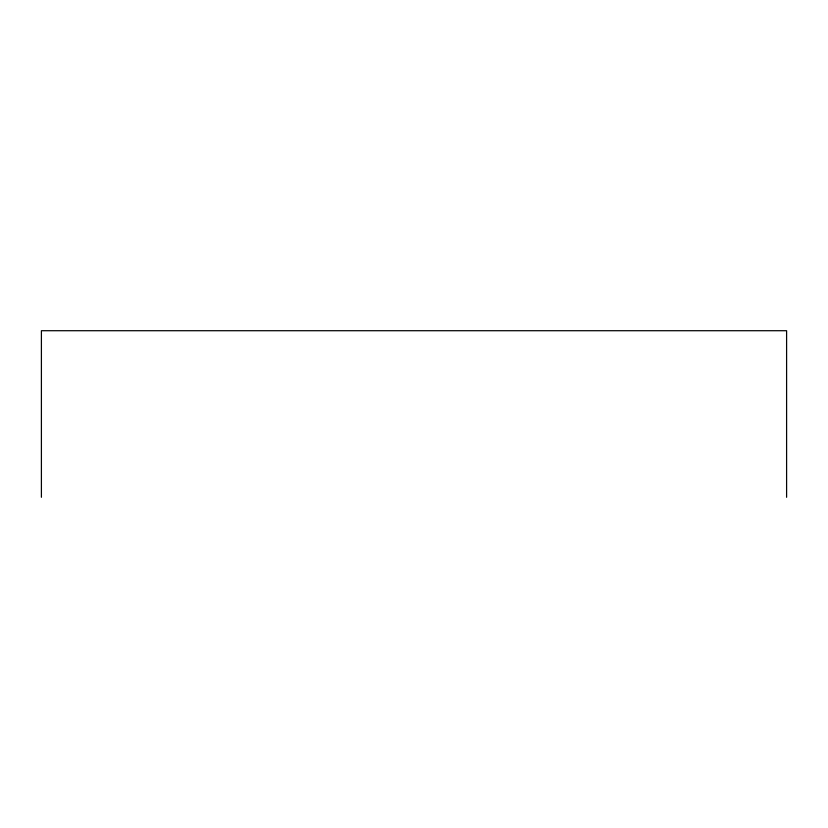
<?xml version="1.0" encoding="UTF-8"?>
<svg xmlns="http://www.w3.org/2000/svg" width="828" height="828" viewBox="0 0 828 828"><rect width="100%" height="100%" fill="white"/><g stroke="black" fill="none" stroke-linecap="round" stroke-linejoin="round"><path stroke-width="1.24" d="M786.6 497.286L786.6 330.714L41.4 330.714L41.4 497.286"/></g></svg>
